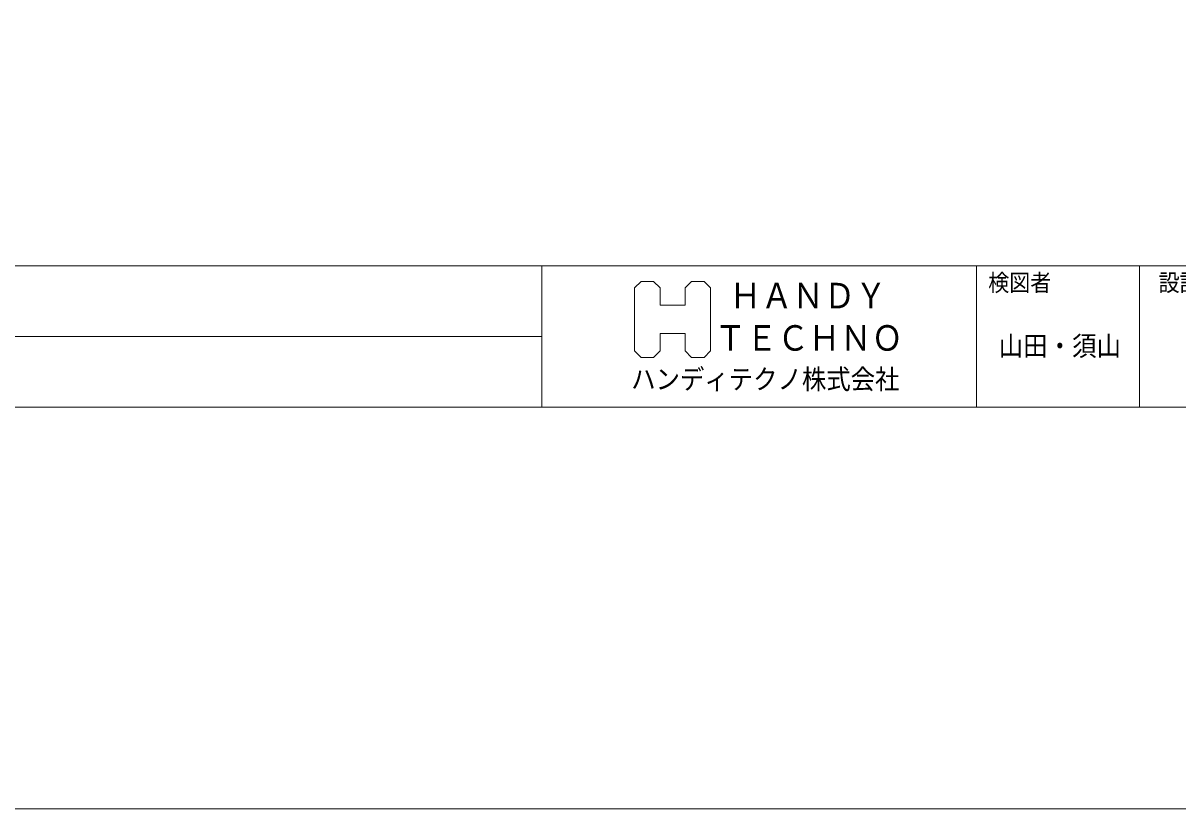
# Model space of a CAD drawing. Units: millimetres, scale not verified. Extents: x -1200 to 1200, y -500 to 500.
# Drawn here: x 840.9 to 947.2, y -500 to -427.7 of the extents above; entities that cross this region are included whole.
import ezdxf
from ezdxf.enums import TextEntityAlignment as Align

# ---------------------------------------------------------------- set-up
doc = ezdxf.new("R2010")
doc.units = ezdxf.units.MM
doc.header["$LTSCALE"] = 1.1
doc.layers.add('0-0_一般', color=7, linetype='Continuous', lineweight=9)
doc.styles.add('ＭＳ ゴシック', font='')
doc.styles.get('ＭＳ ゴシック').set_extended_font_data('MS Gothic')

# ---------------------------------------------------------------- blocks, each defined once
blk = doc.blocks.new('グループ-4-1')
at = {"layer": '0-0_一般'}
blk.add_lwpolyline([(138809.96, 165964.08), (138838.62, 165964.08), (138853.63, 165948.96), (138853.63, 165804.21), (138838.62, 165789.08), (138809.96, 165789.08), (138794.95, 165804.21), (138794.95, 165843.81), (138737.31, 165843.81), (138737.32, 165804.21), (138722.3, 165789.08), (138693.64, 165789.08), (138678.64, 165804.21), (138678.63, 165948.96), (138693.64, 165964.08), (138722.3, 165964.08), (138737.31, 165948.96), (138737.31, 165909.35), (138794.95, 165909.34), (138794.95, 165948.95)], close=True, dxfattribs=at)
at = {"layer": '0-0_一般', "style": 'ＭＳ ゴシック', "width": 0.9}
for s, height, p in [('ＨＡＮＤＹ', 58.77, (138897.74, 165884.33)), ('ＴＥＣＨＮＯ', 58.77, (138863.13, 165786.92)), ('ハンディテクノ株式会社', 45.71, (138670.92, 165702.55))]:
    blk.add_text(s, height=height, dxfattribs=at).set_placement(p, align=Align.BOTTOM_LEFT)

msp = doc.modelspace()

# ---------------------------------------------------------------- linework, layer by layer
at = {"layer": '0-0_一般'}
for p, q in [((888.607, -450), (888.607, -463)), ((928.607, -450), (928.607, -463)), ((943.607, -450), (943.607, -463)), ((818.607, -456.5), (888.607, -456.5)), ((1200, -500), (-1200, -500))]:
    msp.add_line(p, q, dxfattribs=at)
at = {"layer": '0-0_一般', "color": 4}
msp.add_line((1200, -500), (-600, -500), dxfattribs=at)
at = {"layer": '0-0_一般'}
for points in [[(698.607, -190), (1098.607, -190), (1098.607, -450), (698.607, -450)], [(698.607, -450), (1098.607, -450), (1098.607, -463), (698.607, -463)]]:
    msp.add_lwpolyline(points, close=True, dxfattribs=at)

# ---------------------------------------------------------------- block references
at = {"layer": '0-0_一般', "xscale": 0.04, "yscale": 0.04}
msp.add_blockref('グループ-4-1', (-4650, -7090), dxfattribs=at)

# ---------------------------------------------------------------- texts
at = {"layer": '0-0_一般', "style": 'ＭＳ ゴシック', "width": 0.9}
for s, height, p in [('検図者', 1.576, (929.696, -452.814)), ('設計者', 1.576, (945.381, -452.814)), ('山田・須山', 1.833, (930.659, -458.841))]:
    msp.add_text(s, height=height, dxfattribs=at).set_placement(p, align=Align.BOTTOM_LEFT)

doc.saveas('drawing.dxf')
